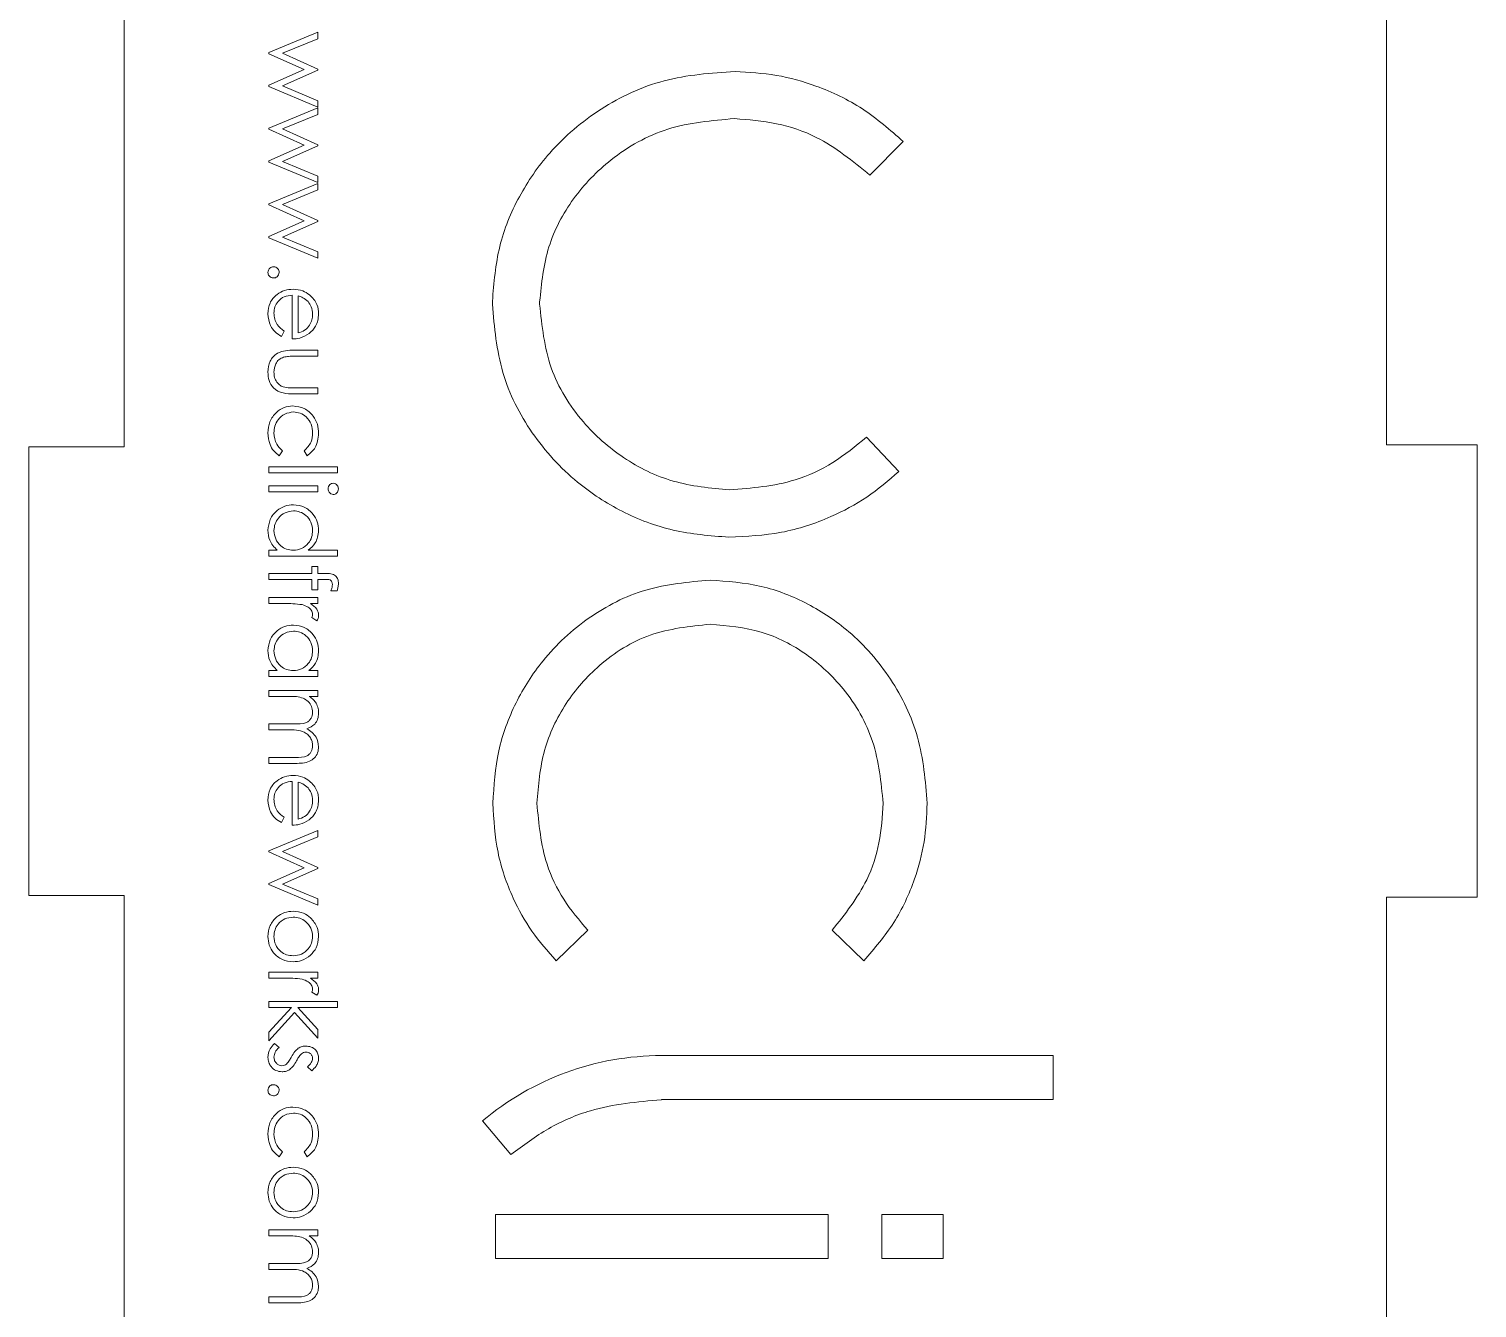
# Model space of a CAD drawing. Header units: millimetres. Extents: x 6 to 1202, y -202 to 956.
# Drawn here: x 641.6 to 721.6, y 206.7 to 277.4 of the extents above; entities that cross this region are included whole.
import ezdxf

# ---------------------------------------------------------------- set-up
doc = ezdxf.new("R2010")
doc.units = ezdxf.units.MM

msp = doc.modelspace()

# ---------------------------------------------------------------- linework, layer by layer
at = {"color": 7, "linetype": 'Continuous', "lineweight": 15}
for p, q in [((646.83, 279.519), (646.83, 254.319)), ((716.58, 279.419), (716.58, 254.419)), ((654.83, 276.106), (657.536, 277.227)), ((657.536, 276.87), (655.589, 276.064)), ((657.536, 277.227), (657.536, 276.87)), ((654.83, 276.044), (654.83, 276.106)), ((656.777, 275.161), (654.83, 276.044)), ((655.589, 276.064), (657.536, 275.18)), ((654.83, 274.296), (656.777, 275.161)), ((657.536, 275.124), (655.589, 274.259)), ((657.536, 275.18), (657.536, 275.124)), ((654.83, 274.227), (654.83, 274.296)), ((657.536, 273.096), (654.83, 274.227)), ((655.589, 274.259), (657.536, 273.445)), ((654.83, 271.927), (657.536, 273.048)), ((657.536, 273.445), (657.536, 273.096)), ((657.536, 273.048), (657.536, 272.691)), ((657.536, 272.691), (655.589, 271.885)), ((654.83, 271.865), (654.83, 271.927)), ((656.777, 270.982), (654.83, 271.865)), ((655.589, 271.885), (657.536, 271.001)), ((654.83, 270.117), (656.777, 270.982)), ((657.536, 270.945), (655.589, 270.08)), ((657.536, 271.001), (657.536, 270.945)), ((688.039, 269.332), (689.882, 271.182)), ((654.83, 270.048), (654.83, 270.117)), ((657.536, 268.917), (654.83, 270.048)), ((655.589, 270.08), (657.536, 269.266)), ((654.83, 267.748), (657.536, 268.869)), ((657.536, 269.266), (657.536, 268.917)), ((657.536, 268.869), (657.536, 268.512)), ((657.536, 268.512), (655.589, 267.706)), ((654.83, 267.686), (654.83, 267.748)), ((656.777, 266.803), (654.83, 267.686)), ((655.589, 267.706), (657.536, 266.822)), ((654.83, 265.938), (656.777, 266.803)), ((657.536, 266.765), (655.589, 265.901)), ((657.536, 266.822), (657.536, 266.765)), ((654.83, 265.869), (654.83, 265.938)), ((657.536, 264.738), (654.83, 265.869)), ((655.589, 265.901), (657.536, 265.087)), ((657.536, 265.087), (657.536, 264.738)), ((656.112, 260.274), (656.112, 262.696)), ((656.444, 262.661), (656.444, 260.606)), ((655.684, 260.711), (655.529, 260.416)), ((656.243, 259.656), (657.536, 259.656)), ((657.536, 259.324), (656.281, 259.324)), ((657.536, 259.656), (657.536, 259.324)), ((657.536, 257.234), (656.219, 257.234)), ((656.281, 257.567), (657.536, 257.567)), ((657.536, 257.567), (657.536, 257.234)), ((689.639, 252.951), (687.846, 254.849)), ((716.58, 254.419), (721.58, 254.419)), ((721.58, 254.419), (721.58, 229.419)), ((641.58, 229.519), (641.58, 254.319)), ((646.83, 254.319), (641.58, 254.319)), ((655.589, 254.093), (655.407, 253.815)), ((656.949, 253.815), (656.777, 254.093)), ((654.83, 253.198), (658.629, 253.198)), ((654.83, 252.865), (654.83, 253.198)), ((658.629, 252.865), (654.83, 252.865)), ((658.629, 253.198), (658.629, 252.865)), ((654.83, 252.153), (657.536, 252.153)), ((654.83, 251.82), (654.83, 252.153)), ((657.536, 252.153), (657.536, 251.82)), ((657.536, 251.82), (654.83, 251.82)), ((654.83, 248.591), (655.298, 248.591)), ((654.83, 248.259), (654.83, 248.591)), ((658.629, 248.259), (654.83, 248.259)), ((657.013, 248.591), (658.629, 248.591)), ((658.629, 248.591), (658.629, 248.259)), ((654.83, 247.309), (657.204, 247.309)), ((654.83, 246.977), (654.83, 247.309)), ((657.204, 247.689), (657.536, 247.689)), ((657.204, 247.309), (657.204, 247.689)), ((657.536, 247.689), (657.536, 247.309)), ((657.536, 247.309), (657.969, 247.309)), ((657.204, 246.975), (654.83, 246.977)), ((657.204, 246.407), (657.204, 246.975)), ((657.536, 246.407), (657.204, 246.407)), ((657.536, 246.974), (657.536, 246.407)), ((657.912, 246.974), (657.536, 246.974)), ((654.83, 245.979), (657.536, 245.979)), ((654.83, 245.647), (654.83, 245.979)), ((655.739, 245.647), (654.83, 245.647)), ((657.536, 245.647), (657.138, 245.647)), ((657.536, 245.979), (657.536, 245.647)), ((658.606, 246.359), (658.261, 246.359)), ((657.491, 244.697), (657.203, 244.88)), ((654.83, 241.943), (655.298, 241.943)), ((654.83, 241.61), (654.83, 241.943)), ((657.536, 241.61), (654.83, 241.61)), ((657.036, 241.943), (657.536, 241.943)), ((657.536, 241.943), (657.536, 241.61)), ((654.83, 240.85), (657.536, 240.85)), ((654.83, 240.518), (654.83, 240.85)), ((657.536, 240.85), (657.536, 240.518)), ((655.969, 240.518), (654.83, 240.518)), ((657.536, 240.518), (657.066, 240.518)), ((654.83, 238.998), (656.206, 238.998)), ((654.83, 238.666), (654.83, 238.998)), ((655.882, 238.666), (654.83, 238.666)), ((654.83, 237.146), (656.297, 237.146)), ((654.83, 236.814), (654.83, 237.146)), ((656.296, 236.814), (654.83, 236.814)), ((656.112, 233.395), (656.112, 235.817)), ((656.444, 235.782), (656.444, 233.727)), ((655.684, 233.832), (655.529, 233.537)), ((654.83, 231.988), (657.536, 233.11)), ((657.536, 233.11), (657.536, 232.753)), ((657.536, 232.753), (655.589, 231.946)), ((654.83, 231.927), (654.83, 231.988)), ((656.777, 231.044), (654.83, 231.927)), ((655.589, 231.946), (657.536, 231.062)), ((654.83, 230.179), (656.777, 231.044)), ((657.536, 231.006), (655.589, 230.142)), ((657.536, 231.062), (657.536, 231.006)), ((654.83, 230.11), (654.83, 230.179)), ((657.536, 228.978), (654.83, 230.11)), ((655.589, 230.142), (657.536, 229.328)), ((646.83, 229.519), (641.58, 229.519)), ((646.83, 204.319), (646.83, 229.519)), ((657.536, 229.328), (657.536, 228.978)), ((721.58, 229.419), (716.58, 229.419)), ((716.58, 229.419), (716.58, 204.419)), ((670.707, 225.897), (672.454, 227.592)), ((685.953, 227.59), (687.701, 225.895)), ((654.83, 225.274), (657.536, 225.274)), ((654.83, 224.941), (654.83, 225.274)), ((655.739, 224.941), (654.83, 224.941)), ((657.536, 224.941), (657.138, 224.941)), ((657.536, 225.274), (657.536, 224.941)), ((657.491, 223.992), (657.203, 224.174)), ((654.83, 223.659), (658.629, 223.659)), ((654.83, 223.327), (654.83, 223.659)), ((656.077, 223.327), (654.83, 223.327)), ((654.83, 221.952), (656.077, 223.327)), ((656.432, 223.327), (657.536, 222.095)), ((658.629, 223.327), (656.432, 223.327)), ((658.629, 223.659), (658.629, 223.327)), ((656.254, 223.046), (654.83, 221.475)), ((657.536, 221.617), (656.254, 223.046)), ((654.83, 221.475), (654.83, 221.952)), ((657.536, 222.095), (657.536, 221.617)), ((655.149, 221.332), (655.399, 221.112)), ((657.199, 219.813), (656.967, 220.038)), ((698.163, 220.66), (676.523, 220.66)), ((698.163, 218.225), (698.163, 220.66)), ((676.514, 218.224), (676.523, 218.224)), ((676.523, 218.224), (676.523, 218.225)), ((676.523, 218.225), (698.163, 218.225)), ((666.636, 217.048), (668.206, 215.188)), ((655.589, 215.342), (655.407, 215.064)), ((656.949, 215.064), (656.777, 215.342)), ((685.723, 211.87), (667.348, 211.87)), ((667.348, 211.87), (667.348, 209.436)), ((685.723, 209.436), (685.723, 211.87)), ((692.079, 211.87), (688.697, 211.87)), ((688.697, 211.87), (688.697, 209.436)), ((692.079, 209.436), (692.079, 211.87)), ((654.83, 211.027), (657.536, 211.027)), ((654.83, 210.695), (654.83, 211.027)), ((655.969, 210.695), (654.83, 210.695)), ((657.536, 210.695), (657.066, 210.695)), ((657.536, 211.027), (657.536, 210.695)), ((654.83, 209.175), (656.206, 209.175)), ((654.83, 208.843), (654.83, 209.175)), ((655.882, 208.843), (654.83, 208.843)), ((667.348, 209.436), (685.723, 209.436)), ((688.697, 209.436), (692.079, 209.436)), ((654.83, 207.323), (656.297, 207.323)), ((654.83, 206.991), (654.83, 207.323)), ((656.296, 206.991), (654.83, 206.991))]:
    msp.add_line(p, q, dxfattribs=at)
msp.add_arc((676.523, 205.319), 15.341, 90, 130.1287, dxfattribs=at)
for points, knots in [([(680.586, 275.065), (679.26, 274.971), (676.659, 274.788), (673.114, 273.13), (670.417, 270.845), (668.578, 268.184), (667.433, 265.387), (667.266, 263.382), (667.182, 262.364)], [0, 0, 0, 0, 0.193539, 0.379804, 0.56275, 0.706168, 0.85099, 1, 1, 1, 1]), ([(689.882, 271.182), (689.156, 271.821), (687.711, 273.093), (685.27, 274.25), (682.875, 274.926), (681.353, 275.018), (680.586, 275.065)], [0, 0, 0, 0, 0.280077, 0.557573, 0.777021, 1, 1, 1, 1]), ([(669.793, 262.33), (669.899, 263.357), (670.108, 265.383), (671.562, 268.106), (673.781, 270.413), (676.857, 272.141), (679.303, 272.348), (680.551, 272.453)], [0, 0, 0, 0, 0.188091, 0.370989, 0.55359, 0.772134, 1, 1, 1, 1]), ([(680.551, 272.453), (681.335, 272.394), (682.887, 272.275), (685.547, 271.367), (687.094, 270.104), (688.039, 269.332)], [0, 0, 0, 0, 0.283695, 0.562371, 1, 1, 1, 1]), ([(654.782, 263.954), (654.788, 263.999), (654.799, 264.09), (654.883, 264.191), (654.984, 264.253), (655.055, 264.259), (655.091, 264.263)], [0, 0, 0, 0, 0.2795758, 0.5591742, 0.7795746, 1, 1, 1, 1]), ([(655.091, 264.263), (655.136, 264.257), (655.227, 264.246), (655.328, 264.163), (655.39, 264.061), (655.396, 263.99), (655.399, 263.954)], [0, 0, 0, 0, 0.279572, 0.559316, 0.779566, 1, 1, 1, 1]), ([(655.091, 263.645), (655.045, 263.651), (654.954, 263.661), (654.854, 263.746), (654.792, 263.847), (654.785, 263.918), (654.782, 263.954)], [0, 0, 0, 0, 0.27946, 0.559349, 0.779697, 1, 1, 1, 1]), ([(655.399, 263.954), (655.394, 263.908), (655.384, 263.817), (655.299, 263.717), (655.198, 263.654), (655.127, 263.648), (655.091, 263.645)], [0, 0, 0, 0, 0.27955, 0.559196, 0.779472, 1, 1, 1, 1]), ([(654.782, 261.666), (654.801, 261.872), (654.837, 262.283), (655.233, 262.726), (655.695, 262.984), (656.015, 263.013), (656.176, 263.028)], [0, 0, 0, 0, 0.2798776, 0.5588521, 0.7794616, 1, 1, 1, 1]), ([(656.112, 262.696), (655.965, 262.678), (655.672, 262.644), (655.34, 262.382), (655.143, 262.054), (655.124, 261.823), (655.114, 261.708)], [0, 0, 0, 0, 0.27997, 0.559367, 0.779533, 1, 1, 1, 1]), ([(656.176, 263.028), (656.359, 263.011), (656.688, 262.982), (656.96, 262.798), (657.079, 262.716)], [0, 0, 0, 0, 0.559427, 1, 1, 1, 1]), ([(656.998, 262.339), (656.906, 262.419), (656.743, 262.564), (656.536, 262.631), (656.444, 262.661)], [0, 0, 0, 0, 0.55878, 1, 1, 1, 1]), ([(657.079, 262.716), (657.243, 262.55), (657.536, 262.253), (657.569, 261.84), (657.584, 261.658)], [0, 0, 0, 0, 0.558572, 1, 1, 1, 1]), ([(655.529, 260.416), (655.407, 260.492), (655.162, 260.642), (654.847, 261.068), (654.807, 261.44), (654.782, 261.666)], [0, 0, 0, 0, 0.280908, 0.561404, 1, 1, 1, 1]), ([(655.114, 261.708), (655.124, 261.596), (655.143, 261.372), (655.304, 260.992), (655.54, 260.818), (655.684, 260.711)], [0, 0, 0, 0, 0.280522, 0.560959, 1, 1, 1, 1]), ([(656.444, 260.606), (656.572, 260.647), (656.828, 260.728), (657.086, 261.012), (657.227, 261.327), (657.243, 261.537), (657.251, 261.641)], [0, 0, 0, 0, 0.2801437, 0.5591713, 0.779567, 1, 1, 1, 1]), ([(657.251, 261.641), (657.239, 261.785), (657.217, 262.041), (657.065, 262.248), (656.998, 262.339)], [0, 0, 0, 0, 0.559435, 1, 1, 1, 1]), ([(657.584, 261.658), (657.556, 261.418), (657.506, 260.987), (657.19, 260.696), (657.051, 260.568)], [0, 0, 0, 0, 0.558938, 1, 1, 1, 1]), ([(667.182, 262.364), (667.181, 262.333), (667.181, 262.278), (667.181, 262.222), (667.181, 262.198)], [0, 0, 0, 0, 0.560301, 1, 1, 1, 1]), ([(667.181, 262.198), (667.294, 260.92), (667.517, 258.4), (669.251, 254.99), (671.602, 252.41), (674.321, 250.652), (677.173, 249.558), (679.211, 249.398), (680.248, 249.316)], [0, 0, 0, 0, 0.188209, 0.371263, 0.553784, 0.698871, 0.846861, 1, 1, 1, 1]), ([(669.793, 262.198), (669.793, 262.223), (669.793, 262.267), (669.793, 262.311), (669.793, 262.33)], [0, 0, 0, 0, 0.559803, 1, 1, 1, 1]), ([(680.282, 251.928), (679.229, 252.029), (677.163, 252.227), (674.366, 253.601), (671.983, 255.707), (670.167, 258.639), (669.918, 261.002), (669.793, 262.198)], [0, 0, 0, 0, 0.194485, 0.381493, 0.564832, 0.779676, 1, 1, 1, 1]), ([(657.051, 260.568), (656.888, 260.472), (656.597, 260.299), (656.26, 260.281), (656.112, 260.274)], [0, 0, 0, 0, 0.558898, 1, 1, 1, 1]), ([(654.782, 258.443), (654.798, 258.649), (654.831, 259.06), (655.372, 259.635), (655.912, 259.648), (656.243, 259.656)], [0, 0, 0, 0, 0.2809703, 0.5597814, 1, 1, 1, 1]), ([(655.648, 259.271), (655.557, 259.23), (655.376, 259.148), (655.159, 258.85), (655.131, 258.596), (655.114, 258.44)], [0, 0, 0, 0, 0.2801, 0.560547, 1, 1, 1, 1]), ([(656.281, 259.324), (656.162, 259.324), (655.949, 259.325), (655.74, 259.287), (655.648, 259.271)], [0, 0, 0, 0, 0.5603755, 1, 1, 1, 1]), ([(656.219, 257.234), (656.016, 257.237), (655.614, 257.243), (655.086, 257.504), (654.812, 257.967), (654.792, 258.284), (654.782, 258.443)], [0, 0, 0, 0, 0.281501, 0.559645, 0.779299, 1, 1, 1, 1]), ([(655.114, 258.44), (655.12, 258.344), (655.131, 258.151), (655.247, 257.905), (655.415, 257.718), (655.553, 257.654), (655.621, 257.622)], [0, 0, 0, 0, 0.280266, 0.559995, 0.780076, 1, 1, 1, 1]), ([(655.621, 257.622), (655.743, 257.601), (655.962, 257.565), (656.183, 257.566), (656.281, 257.567)], [0, 0, 0, 0, 0.5593744, 1, 1, 1, 1]), ([(654.782, 255.082), (654.801, 255.294), (654.84, 255.719), (655.199, 256.211), (655.661, 256.521), (655.994, 256.553), (656.161, 256.569)], [0, 0, 0, 0, 0.28008, 0.559643, 0.779819, 1, 1, 1, 1]), ([(656.19, 256.237), (656.026, 256.214), (655.696, 256.167), (655.337, 255.85), (655.144, 255.466), (655.124, 255.206), (655.114, 255.076)], [0, 0, 0, 0, 0.279331, 0.558788, 0.779275, 1, 1, 1, 1]), ([(656.161, 256.569), (656.377, 256.54), (656.811, 256.482), (657.285, 256.068), (657.544, 255.566), (657.571, 255.225), (657.584, 255.054)], [0, 0, 0, 0, 0.27938, 0.558785, 0.779282, 1, 1, 1, 1]), ([(657.251, 255.079), (657.237, 255.243), (657.207, 255.572), (656.933, 255.955), (656.578, 256.199), (656.32, 256.224), (656.19, 256.237)], [0, 0, 0, 0, 0.280137, 0.559768, 0.779893, 1, 1, 1, 1]), ([(655.407, 253.815), (655.299, 253.901), (655.083, 254.073), (654.834, 254.511), (654.802, 254.865), (654.782, 255.082)], [0, 0, 0, 0, 0.2801979, 0.5605929, 1, 1, 1, 1]), ([(655.114, 255.076), (655.141, 254.861), (655.187, 254.475), (655.466, 254.21), (655.589, 254.093)], [0, 0, 0, 0, 0.558785, 1, 1, 1, 1]), ([(656.777, 254.093), (656.931, 254.247), (657.208, 254.523), (657.238, 254.908), (657.251, 255.079)], [0, 0, 0, 0, 0.558447, 1, 1, 1, 1]), ([(657.584, 255.054), (657.553, 254.774), (657.498, 254.274), (657.117, 253.955), (656.949, 253.815)], [0, 0, 0, 0, 0.560653, 1, 1, 1, 1]), ([(687.846, 254.849), (687.249, 254.354), (686.059, 253.369), (683.508, 252.192), (681.509, 252.028), (680.282, 251.928)], [0, 0, 0, 0, 0.280056, 0.557898, 1, 1, 1, 1]), ([(680.248, 249.316), (681.223, 249.362), (683.157, 249.453), (685.726, 250.307), (687.913, 251.472), (689.062, 252.456), (689.639, 252.951)], [0, 0, 0, 0, 0.282962, 0.561139, 0.779482, 1, 1, 1, 1]), ([(658.106, 251.988), (658.111, 252.032), (658.12, 252.118), (658.194, 252.218), (658.287, 252.284), (658.356, 252.292), (658.39, 252.295)], [0, 0, 0, 0, 0.279786, 0.559712, 0.779924, 1, 1, 1, 1]), ([(658.39, 252.295), (658.433, 252.289), (658.521, 252.277), (658.613, 252.19), (658.668, 252.091), (658.673, 252.022), (658.676, 251.988)], [0, 0, 0, 0, 0.279293, 0.558908, 0.779477, 1, 1, 1, 1]), ([(658.39, 251.678), (658.346, 251.684), (658.259, 251.697), (658.169, 251.786), (658.114, 251.885), (658.109, 251.954), (658.106, 251.988)], [0, 0, 0, 0, 0.279156, 0.558831, 0.779339, 1, 1, 1, 1]), ([(658.676, 251.988), (658.672, 251.944), (658.663, 251.856), (658.588, 251.755), (658.493, 251.689), (658.424, 251.682), (658.39, 251.678)], [0, 0, 0, 0, 0.279904, 0.559865, 0.779916, 1, 1, 1, 1]), ([(654.782, 249.697), (654.806, 249.905), (654.855, 250.321), (655.238, 250.781), (655.7, 251.066), (656.027, 251.094), (656.19, 251.108)], [0, 0, 0, 0, 0.279575, 0.559334, 0.779588, 1, 1, 1, 1]), ([(656.187, 250.776), (656.029, 250.753), (655.712, 250.708), (655.359, 250.417), (655.151, 250.059), (655.127, 249.809), (655.114, 249.685)], [0, 0, 0, 0, 0.279424, 0.559149, 0.779566, 1, 1, 1, 1]), ([(657.251, 249.682), (657.233, 249.841), (657.196, 250.158), (656.914, 250.519), (656.56, 250.735), (656.311, 250.762), (656.187, 250.776)], [0, 0, 0, 0, 0.279758, 0.559288, 0.779718, 1, 1, 1, 1]), ([(656.19, 251.108), (656.398, 251.082), (656.813, 251.031), (657.264, 250.639), (657.542, 250.176), (657.57, 249.849), (657.584, 249.686)], [0, 0, 0, 0, 0.279413, 0.559196, 0.779546, 1, 1, 1, 1]), ([(655.298, 248.591), (655.131, 248.767), (654.833, 249.08), (654.798, 249.508), (654.782, 249.697)], [0, 0, 0, 0, 0.558756, 1, 1, 1, 1]), ([(655.114, 249.685), (655.134, 249.526), (655.172, 249.209), (655.443, 248.839), (655.802, 248.624), (656.052, 248.602), (656.177, 248.591)], [0, 0, 0, 0, 0.27982, 0.559382, 0.779602, 1, 1, 1, 1]), ([(656.177, 248.591), (656.338, 248.609), (656.659, 248.644), (657.012, 248.944), (657.222, 249.304), (657.242, 249.556), (657.251, 249.682)], [0, 0, 0, 0, 0.279659, 0.559204, 0.779479, 1, 1, 1, 1]), ([(657.584, 249.686), (657.551, 249.442), (657.491, 249.003), (657.159, 248.717), (657.013, 248.591)], [0, 0, 0, 0, 0.558436, 1, 1, 1, 1]), ([(657.969, 247.309), (658.065, 247.309), (658.256, 247.309), (658.52, 247.211), (658.658, 246.991), (658.67, 246.84), (658.676, 246.764)], [0, 0, 0, 0, 0.281845, 0.559452, 0.779293, 1, 1, 1, 1]), ([(658.344, 246.696), (658.339, 246.747), (658.333, 246.824), (658.277, 246.911), (658.152, 247.003), (658.019, 246.987), (657.912, 246.974)], [0, 0, 0, 0, 0.249468, 0.374801, 0.499243, 1, 1, 1, 1]), ([(658.261, 246.359), (658.285, 246.42), (658.329, 246.529), (658.339, 246.645), (658.344, 246.696)], [0, 0, 0, 0, 0.560204, 1, 1, 1, 1]), ([(658.676, 246.764), (658.671, 246.687), (658.661, 246.55), (658.623, 246.417), (658.606, 246.359)], [0, 0, 0, 0, 0.559674, 1, 1, 1, 1]), ([(679.205, 246.942), (678.002, 246.835), (675.632, 246.624), (672.433, 244.979), (670.023, 242.754), (668.395, 240.186), (667.395, 237.497), (667.269, 235.58), (667.205, 234.606)], [0, 0, 0, 0, 0.188499, 0.371572, 0.554013, 0.699017, 0.846923, 1, 1, 1, 1]), ([(691.205, 234.606), (691.101, 235.84), (690.899, 238.262), (689.31, 241.545), (687.148, 244.031), (684.646, 245.712), (682.025, 246.745), (680.154, 246.875), (679.205, 246.942)], [0, 0, 0, 0, 0.193537, 0.379803, 0.562751, 0.70617, 0.850991, 1, 1, 1, 1]), ([(656.668, 245.587), (656.496, 245.609), (656.187, 245.648), (655.876, 245.647), (655.739, 245.647)], [0, 0, 0, 0, 0.559636, 1, 1, 1, 1]), ([(657.138, 245.647), (657.265, 245.554), (657.442, 245.424), (657.567, 245.17), (657.578, 245.047), (657.584, 244.986)], [0, 0, 0, 0, 0.558791, 0.779487, 1, 1, 1, 1]), ([(657.251, 245.049), (657.234, 245.128), (657.2, 245.285), (656.982, 245.487), (656.787, 245.549), (656.668, 245.587)], [0, 0, 0, 0, 0.278333, 0.558778, 1, 1, 1, 1]), ([(657.203, 244.88), (657.217, 244.91), (657.243, 244.964), (657.249, 245.023), (657.251, 245.049)], [0, 0, 0, 0, 0.560374, 1, 1, 1, 1]), ([(657.584, 244.986), (657.577, 244.929), (657.565, 244.826), (657.514, 244.737), (657.491, 244.697)], [0, 0, 0, 0, 0.559233, 1, 1, 1, 1]), ([(654.782, 243.048), (654.806, 243.256), (654.855, 243.673), (655.238, 244.133), (655.7, 244.417), (656.027, 244.446), (656.19, 244.46)], [0, 0, 0, 0, 0.279575, 0.559334, 0.779588, 1, 1, 1, 1]), ([(656.187, 244.127), (656.029, 244.105), (655.712, 244.06), (655.359, 243.768), (655.151, 243.41), (655.127, 243.161), (655.114, 243.036)], [0, 0, 0, 0, 0.27943, 0.559147, 0.779582, 1, 1, 1, 1]), ([(657.251, 243.033), (657.233, 243.192), (657.196, 243.509), (656.914, 243.87), (656.56, 244.087), (656.311, 244.114), (656.187, 244.127)], [0, 0, 0, 0, 0.279774, 0.559288, 0.779717, 1, 1, 1, 1]), ([(656.19, 244.46), (656.398, 244.434), (656.813, 244.382), (657.264, 243.99), (657.542, 243.527), (657.57, 243.201), (657.584, 243.038)], [0, 0, 0, 0, 0.279412, 0.559185, 0.779547, 1, 1, 1, 1]), ([(669.639, 234.606), (669.722, 235.596), (669.883, 237.537), (671.148, 240.178), (673.109, 242.431), (675.857, 244.153), (678.079, 244.388), (679.205, 244.507)], [0, 0, 0, 0, 0.194414, 0.38132, 0.564572, 0.779389, 1, 1, 1, 1]), ([(679.205, 244.507), (680.163, 244.421), (682.053, 244.252), (684.609, 242.93), (686.786, 240.89), (688.434, 238.044), (688.657, 235.768), (688.771, 234.606)], [0, 0, 0, 0, 0.188093, 0.370988, 0.553587, 0.772129, 1, 1, 1, 1]), ([(655.298, 241.943), (655.131, 242.118), (654.833, 242.432), (654.798, 242.86), (654.782, 243.048)], [0, 0, 0, 0, 0.558756, 1, 1, 1, 1]), ([(655.114, 243.036), (655.134, 242.878), (655.172, 242.56), (655.443, 242.191), (655.802, 241.975), (656.052, 241.954), (656.177, 241.943)], [0, 0, 0, 0, 0.279833, 0.55939, 0.779606, 1, 1, 1, 1]), ([(656.177, 241.943), (656.338, 241.96), (656.659, 241.996), (657.012, 242.295), (657.222, 242.656), (657.242, 242.907), (657.251, 243.033)], [0, 0, 0, 0, 0.279659, 0.559204, 0.779479, 1, 1, 1, 1]), ([(657.584, 243.038), (657.556, 242.794), (657.507, 242.357), (657.18, 242.069), (657.036, 241.943)], [0, 0, 0, 0, 0.559052, 1, 1, 1, 1]), ([(657.251, 239.642), (657.238, 239.751), (657.21, 239.97), (657.013, 240.245), (656.608, 240.512), (656.232, 240.516), (655.969, 240.518)], [0, 0, 0, 0, 0.1865413, 0.3733427, 0.56013, 1, 1, 1, 1]), ([(657.066, 240.518), (657.147, 240.458), (657.292, 240.351), (657.4, 240.206), (657.447, 240.143)], [0, 0, 0, 0, 0.560122, 1, 1, 1, 1]), ([(657.447, 240.143), (657.491, 240.043), (657.569, 239.864), (657.579, 239.67), (657.584, 239.585)], [0, 0, 0, 0, 0.55973, 1, 1, 1, 1]), ([(656.206, 238.998), (656.449, 238.988), (656.753, 238.976), (657.059, 239.161), (657.212, 239.346), (657.236, 239.524), (657.251, 239.642)], [0, 0, 0, 0, 0.500539, 0.625894, 0.751365, 1, 1, 1, 1]), ([(657.584, 239.585), (657.573, 239.476), (657.551, 239.26), (657.352, 238.906), (657.09, 238.792), (656.93, 238.723)], [0, 0, 0, 0, 0.2808268, 0.5615055, 1, 1, 1, 1]), ([(657.251, 237.788), (657.246, 237.865), (657.234, 238.019), (657.132, 238.231), (656.985, 238.41), (656.597, 238.671), (656.2, 238.668), (655.882, 238.666)], [0, 0, 0, 0, 0.12532, 0.250672, 0.376091, 0.501514, 1, 1, 1, 1]), ([(656.93, 238.723), (657.029, 238.662), (657.227, 238.539), (657.505, 238.213), (657.554, 237.913), (657.584, 237.73)], [0, 0, 0, 0, 0.281269, 0.562099, 1, 1, 1, 1]), ([(657.584, 237.73), (657.574, 237.618), (657.553, 237.393), (657.365, 237.101), (656.951, 236.822), (656.566, 236.817), (656.296, 236.814)], [0, 0, 0, 0, 0.1868812, 0.3735779, 0.5602663, 1, 1, 1, 1]), ([(656.297, 237.146), (656.528, 237.139), (656.816, 237.129), (657.087, 237.328), (657.22, 237.509), (657.239, 237.677), (657.251, 237.788)], [0, 0, 0, 0, 0.4994453, 0.6249379, 0.7505599, 1, 1, 1, 1]), ([(654.782, 234.787), (654.801, 234.993), (654.837, 235.404), (655.233, 235.847), (655.695, 236.105), (656.015, 236.134), (656.176, 236.149)], [0, 0, 0, 0, 0.2798776, 0.5588521, 0.7794616, 1, 1, 1, 1]), ([(656.176, 236.149), (656.359, 236.132), (656.688, 236.103), (656.96, 235.919), (657.079, 235.837)], [0, 0, 0, 0, 0.559427, 1, 1, 1, 1]), ([(656.112, 235.817), (655.965, 235.799), (655.672, 235.765), (655.34, 235.503), (655.143, 235.175), (655.124, 234.944), (655.114, 234.829)], [0, 0, 0, 0, 0.27996, 0.559354, 0.779534, 1, 1, 1, 1]), ([(656.998, 235.46), (656.906, 235.54), (656.743, 235.685), (656.536, 235.752), (656.444, 235.782)], [0, 0, 0, 0, 0.558802, 1, 1, 1, 1]), ([(657.251, 234.762), (657.239, 234.906), (657.217, 235.162), (657.065, 235.369), (656.998, 235.46)], [0, 0, 0, 0, 0.559471, 1, 1, 1, 1]), ([(657.079, 235.837), (657.243, 235.671), (657.536, 235.374), (657.569, 234.961), (657.584, 234.779)], [0, 0, 0, 0, 0.558572, 1, 1, 1, 1]), ([(655.529, 233.537), (655.407, 233.613), (655.162, 233.764), (654.847, 234.189), (654.807, 234.561), (654.782, 234.787)], [0, 0, 0, 0, 0.280921, 0.561402, 1, 1, 1, 1]), ([(655.114, 234.829), (655.124, 234.717), (655.143, 234.493), (655.304, 234.113), (655.54, 233.939), (655.684, 233.832)], [0, 0, 0, 0, 0.280545, 0.560979, 1, 1, 1, 1]), ([(656.444, 233.727), (656.572, 233.768), (656.828, 233.849), (657.086, 234.133), (657.227, 234.448), (657.243, 234.658), (657.251, 234.762)], [0, 0, 0, 0, 0.280141, 0.559204, 0.779604, 1, 1, 1, 1]), ([(657.584, 234.779), (657.556, 234.539), (657.506, 234.108), (657.19, 233.817), (657.051, 233.689)], [0, 0, 0, 0, 0.558918, 1, 1, 1, 1]), ([(667.205, 234.606), (667.26, 233.697), (667.368, 231.896), (668.195, 229.512), (669.308, 227.488), (670.239, 226.429), (670.707, 225.897)], [0, 0, 0, 0, 0.282914, 0.561075, 0.779434, 1, 1, 1, 1]), ([(672.454, 227.592), (671.985, 228.142), (671.052, 229.239), (669.924, 231.602), (669.748, 233.463), (669.639, 234.606)], [0, 0, 0, 0, 0.280092, 0.557933, 1, 1, 1, 1]), ([(688.771, 234.606), (688.725, 233.875), (688.633, 232.426), (687.819, 229.936), (686.661, 228.48), (685.953, 227.59)], [0, 0, 0, 0, 0.283701, 0.562373, 1, 1, 1, 1]), ([(687.701, 225.895), (688.287, 226.579), (689.454, 227.942), (690.503, 230.23), (691.104, 232.47), (691.171, 233.89), (691.205, 234.606)], [0, 0, 0, 0, 0.280039, 0.557527, 0.776987, 1, 1, 1, 1]), ([(657.051, 233.689), (656.888, 233.593), (656.597, 233.42), (656.26, 233.402), (656.112, 233.395)], [0, 0, 0, 0, 0.55889, 1, 1, 1, 1]), ([(654.782, 227.243), (654.803, 227.451), (654.845, 227.865), (655.229, 228.322), (655.689, 228.601), (656.013, 228.631), (656.176, 228.646)], [0, 0, 0, 0, 0.27978, 0.559176, 0.779591, 1, 1, 1, 1]), ([(656.173, 228.313), (656.017, 228.293), (655.704, 228.254), (655.349, 227.971), (655.148, 227.614), (655.125, 227.368), (655.114, 227.245)], [0, 0, 0, 0, 0.279618, 0.559169, 0.779524, 1, 1, 1, 1]), ([(657.251, 227.245), (657.232, 227.403), (657.194, 227.719), (656.898, 228.066), (656.546, 228.281), (656.298, 228.302), (656.173, 228.313)], [0, 0, 0, 0, 0.2794784, 0.5592515, 0.7795449, 1, 1, 1, 1]), ([(656.176, 228.646), (656.375, 228.626), (656.732, 228.591), (657.012, 228.371), (657.136, 228.275)], [0, 0, 0, 0, 0.559284, 1, 1, 1, 1]), ([(657.136, 228.275), (657.281, 228.107), (657.54, 227.808), (657.571, 227.416), (657.584, 227.243)], [0, 0, 0, 0, 0.558871, 1, 1, 1, 1]), ([(656.176, 225.844), (655.97, 225.869), (655.558, 225.92), (655.096, 226.293), (654.819, 226.756), (654.794, 227.081), (654.782, 227.243)], [0, 0, 0, 0, 0.279521, 0.559383, 0.779501, 1, 1, 1, 1]), ([(655.114, 227.245), (655.132, 227.088), (655.168, 226.774), (655.45, 226.419), (655.804, 226.212), (656.05, 226.188), (656.173, 226.176)], [0, 0, 0, 0, 0.279752, 0.559109, 0.779608, 1, 1, 1, 1]), ([(656.173, 226.176), (656.332, 226.194), (656.648, 226.231), (656.997, 226.523), (657.217, 226.872), (657.24, 227.12), (657.251, 227.245)], [0, 0, 0, 0, 0.279583, 0.559401, 0.779647, 1, 1, 1, 1]), ([(657.584, 227.243), (657.561, 227.024), (657.52, 226.631), (657.255, 226.342), (657.138, 226.215)], [0, 0, 0, 0, 0.559185, 1, 1, 1, 1]), ([(657.138, 226.215), (656.977, 226.095), (656.688, 225.881), (656.332, 225.855), (656.176, 225.844)], [0, 0, 0, 0, 0.559216, 1, 1, 1, 1]), ([(656.668, 224.882), (656.496, 224.904), (656.187, 224.943), (655.876, 224.942), (655.739, 224.941)], [0, 0, 0, 0, 0.559636, 1, 1, 1, 1]), ([(657.251, 224.344), (657.234, 224.422), (657.2, 224.58), (656.982, 224.781), (656.787, 224.844), (656.668, 224.882)], [0, 0, 0, 0, 0.278333, 0.558778, 1, 1, 1, 1]), ([(657.138, 224.941), (657.265, 224.848), (657.442, 224.719), (657.567, 224.464), (657.578, 224.342), (657.584, 224.281)], [0, 0, 0, 0, 0.558791, 0.779487, 1, 1, 1, 1]), ([(657.203, 224.174), (657.217, 224.205), (657.243, 224.259), (657.249, 224.318), (657.251, 224.344)], [0, 0, 0, 0, 0.560374, 1, 1, 1, 1]), ([(657.584, 224.281), (657.577, 224.224), (657.565, 224.121), (657.514, 224.031), (657.491, 223.992)], [0, 0, 0, 0, 0.559233, 1, 1, 1, 1]), ([(654.782, 220.558), (654.804, 220.726), (654.842, 221.027), (655.055, 221.239), (655.149, 221.332)], [0, 0, 0, 0, 0.559285, 1, 1, 1, 1]), ([(655.399, 221.112), (655.314, 221.028), (655.161, 220.878), (655.129, 220.668), (655.114, 220.575)], [0, 0, 0, 0, 0.560861, 1, 1, 1, 1]), ([(656.087, 220.599), (656.142, 220.698), (656.24, 220.874), (656.391, 221.007), (656.457, 221.066)], [0, 0, 0, 0, 0.560692, 1, 1, 1, 1]), ([(656.457, 221.066), (656.53, 221.106), (656.66, 221.178), (656.809, 221.186), (656.874, 221.19)], [0, 0, 0, 0, 0.5595995, 1, 1, 1, 1]), ([(656.887, 220.857), (656.837, 220.851), (656.747, 220.84), (656.674, 220.788), (656.642, 220.765)], [0, 0, 0, 0, 0.559045, 1, 1, 1, 1]), ([(656.874, 221.19), (656.977, 221.18), (657.185, 221.16), (657.422, 220.98), (657.564, 220.75), (657.577, 220.587), (657.584, 220.506)], [0, 0, 0, 0, 0.279933, 0.559437, 0.779614, 1, 1, 1, 1]), ([(657.251, 220.506), (657.245, 220.558), (657.231, 220.664), (657.128, 220.776), (657.011, 220.846), (656.929, 220.854), (656.887, 220.857)], [0, 0, 0, 0, 0.2793003, 0.5590752, 0.7795148, 1, 1, 1, 1]), ([(655.564, 219.765), (655.448, 219.779), (655.215, 219.806), (654.956, 220.021), (654.804, 220.284), (654.789, 220.467), (654.782, 220.558)], [0, 0, 0, 0, 0.279549, 0.559223, 0.779481, 1, 1, 1, 1]), ([(655.114, 220.575), (655.121, 220.508), (655.135, 220.373), (655.249, 220.219), (655.391, 220.115), (655.497, 220.103), (655.55, 220.098)], [0, 0, 0, 0, 0.280005, 0.559745, 0.779969, 1, 1, 1, 1]), ([(655.55, 220.098), (655.603, 220.102), (655.697, 220.111), (655.774, 220.165), (655.808, 220.189)], [0, 0, 0, 0, 0.559584, 1, 1, 1, 1]), ([(655.808, 220.189), (655.869, 220.26), (655.976, 220.387), (656.053, 220.534), (656.087, 220.599)], [0, 0, 0, 0, 0.559091, 1, 1, 1, 1]), ([(656.363, 220.379), (656.306, 220.276), (656.204, 220.094), (656.05, 219.953), (655.983, 219.891)], [0, 0, 0, 0, 0.560648, 1, 1, 1, 1]), ([(656.642, 220.765), (656.581, 220.699), (656.473, 220.581), (656.396, 220.441), (656.363, 220.379)], [0, 0, 0, 0, 0.55905, 1, 1, 1, 1]), ([(656.967, 220.038), (657.048, 220.11), (657.194, 220.237), (657.234, 220.424), (657.251, 220.506)], [0, 0, 0, 0, 0.562065, 1, 1, 1, 1]), ([(657.584, 220.506), (657.575, 220.43), (657.558, 220.277), (657.422, 220.036), (657.283, 219.897), (657.199, 219.813)], [0, 0, 0, 0, 0.279533, 0.559681, 1, 1, 1, 1]), ([(655.983, 219.891), (655.91, 219.85), (655.779, 219.777), (655.63, 219.769), (655.564, 219.765)], [0, 0, 0, 0, 0.5594771, 1, 1, 1, 1]), ([(654.782, 218.744), (654.788, 218.79), (654.799, 218.88), (654.883, 218.981), (654.984, 219.043), (655.055, 219.049), (655.091, 219.053)], [0, 0, 0, 0, 0.279575, 0.559124, 0.779586, 1, 1, 1, 1]), ([(655.091, 218.435), (655.045, 218.441), (654.954, 218.452), (654.854, 218.536), (654.792, 218.637), (654.785, 218.708), (654.782, 218.744)], [0, 0, 0, 0, 0.279475, 0.559379, 0.779685, 1, 1, 1, 1]), ([(655.091, 219.053), (655.136, 219.047), (655.227, 219.037), (655.328, 218.953), (655.39, 218.851), (655.396, 218.78), (655.399, 218.744)], [0, 0, 0, 0, 0.279567, 0.559269, 0.779569, 1, 1, 1, 1]), ([(655.399, 218.744), (655.394, 218.698), (655.384, 218.607), (655.299, 218.507), (655.198, 218.444), (655.127, 218.438), (655.091, 218.435)], [0, 0, 0, 0, 0.27961, 0.559207, 0.779482, 1, 1, 1, 1]), ([(654.782, 216.33), (654.801, 216.543), (654.84, 216.968), (655.199, 217.46), (655.661, 217.77), (655.994, 217.802), (656.161, 217.818)], [0, 0, 0, 0, 0.28008, 0.559645, 0.77982, 1, 1, 1, 1]), ([(656.161, 217.818), (656.377, 217.789), (656.811, 217.731), (657.285, 217.316), (657.544, 216.814), (657.571, 216.473), (657.584, 216.303)], [0, 0, 0, 0, 0.279383, 0.558782, 0.77928, 1, 1, 1, 1]), ([(668.206, 215.188), (668.883, 215.693), (670.233, 216.701), (673.026, 217.909), (675.19, 218.105), (676.514, 218.224)], [0, 0, 0, 0, 0.280888, 0.560128, 1, 1, 1, 1]), ([(656.19, 217.486), (656.026, 217.462), (655.696, 217.416), (655.337, 217.098), (655.144, 216.714), (655.124, 216.455), (655.114, 216.325)], [0, 0, 0, 0, 0.2793327, 0.5587753, 0.7792599, 1, 1, 1, 1]), ([(657.251, 216.327), (657.237, 216.492), (657.207, 216.821), (656.933, 217.203), (656.578, 217.448), (656.32, 217.473), (656.19, 217.486)], [0, 0, 0, 0, 0.280137, 0.559768, 0.779893, 1, 1, 1, 1]), ([(655.407, 215.064), (655.299, 215.15), (655.083, 215.322), (654.834, 215.76), (654.802, 216.114), (654.782, 216.33)], [0, 0, 0, 0, 0.2801979, 0.5605929, 1, 1, 1, 1]), ([(655.114, 216.325), (655.141, 216.11), (655.187, 215.724), (655.466, 215.459), (655.589, 215.342)], [0, 0, 0, 0, 0.558797, 1, 1, 1, 1]), ([(656.777, 215.342), (656.931, 215.496), (657.208, 215.771), (657.238, 216.157), (657.251, 216.327)], [0, 0, 0, 0, 0.558447, 1, 1, 1, 1]), ([(657.584, 216.303), (657.553, 216.023), (657.498, 215.523), (657.117, 215.204), (656.949, 215.064)], [0, 0, 0, 0, 0.56067, 1, 1, 1, 1]), ([(654.782, 213.091), (654.803, 213.299), (654.845, 213.714), (655.229, 214.17), (655.689, 214.449), (656.013, 214.479), (656.176, 214.494)], [0, 0, 0, 0, 0.279767, 0.559175, 0.77959, 1, 1, 1, 1]), ([(656.176, 214.494), (656.375, 214.474), (656.732, 214.439), (657.012, 214.22), (657.136, 214.123)], [0, 0, 0, 0, 0.559284, 1, 1, 1, 1]), ([(656.173, 214.161), (656.017, 214.142), (655.704, 214.102), (655.349, 213.819), (655.148, 213.462), (655.125, 213.216), (655.114, 213.093)], [0, 0, 0, 0, 0.27962, 0.55917, 0.779507, 1, 1, 1, 1]), ([(657.251, 213.093), (657.232, 213.251), (657.194, 213.568), (656.898, 213.914), (656.546, 214.129), (656.298, 214.151), (656.173, 214.161)], [0, 0, 0, 0, 0.279491, 0.559259, 0.779549, 1, 1, 1, 1]), ([(657.136, 214.123), (657.281, 213.956), (657.54, 213.656), (657.571, 213.264), (657.584, 213.091)], [0, 0, 0, 0, 0.558894, 1, 1, 1, 1]), ([(656.176, 211.692), (655.97, 211.717), (655.558, 211.768), (655.096, 212.141), (654.819, 212.605), (654.794, 212.929), (654.782, 213.091)], [0, 0, 0, 0, 0.27952, 0.559373, 0.779502, 1, 1, 1, 1]), ([(655.114, 213.093), (655.132, 212.936), (655.168, 212.622), (655.45, 212.267), (655.804, 212.06), (656.05, 212.036), (656.173, 212.024)], [0, 0, 0, 0, 0.279738, 0.559113, 0.779605, 1, 1, 1, 1]), ([(656.173, 212.024), (656.332, 212.043), (656.648, 212.079), (656.997, 212.372), (657.217, 212.72), (657.24, 212.969), (657.251, 213.093)], [0, 0, 0, 0, 0.279587, 0.559398, 0.779662, 1, 1, 1, 1]), ([(657.584, 213.091), (657.561, 212.872), (657.52, 212.479), (657.255, 212.19), (657.138, 212.063)], [0, 0, 0, 0, 0.559185, 1, 1, 1, 1]), ([(657.138, 212.063), (656.977, 211.943), (656.688, 211.729), (656.332, 211.703), (656.176, 211.692)], [0, 0, 0, 0, 0.559216, 1, 1, 1, 1]), ([(657.251, 209.819), (657.238, 209.928), (657.21, 210.147), (657.013, 210.421), (656.608, 210.689), (656.232, 210.692), (655.969, 210.695)], [0, 0, 0, 0, 0.18654, 0.373354, 0.560131, 1, 1, 1, 1]), ([(657.066, 210.695), (657.147, 210.635), (657.292, 210.528), (657.4, 210.383), (657.447, 210.319)], [0, 0, 0, 0, 0.560138, 1, 1, 1, 1]), ([(656.206, 209.175), (656.449, 209.165), (656.753, 209.152), (657.059, 209.338), (657.212, 209.523), (657.236, 209.701), (657.251, 209.819)], [0, 0, 0, 0, 0.5005376, 0.6258931, 0.7513646, 1, 1, 1, 1]), ([(657.584, 209.761), (657.573, 209.653), (657.551, 209.437), (657.352, 209.083), (657.09, 208.969), (656.93, 208.9)], [0, 0, 0, 0, 0.280802, 0.561504, 1, 1, 1, 1]), ([(657.447, 210.319), (657.491, 210.219), (657.569, 210.041), (657.579, 209.847), (657.584, 209.761)], [0, 0, 0, 0, 0.55973, 1, 1, 1, 1]), ([(657.251, 207.965), (657.246, 208.042), (657.234, 208.196), (657.132, 208.407), (656.985, 208.586), (656.597, 208.848), (656.2, 208.845), (655.882, 208.843)], [0, 0, 0, 0, 0.1253205, 0.2506588, 0.3760903, 0.5015143, 1, 1, 1, 1]), ([(656.93, 208.9), (657.029, 208.838), (657.227, 208.715), (657.505, 208.39), (657.554, 208.09), (657.584, 207.907)], [0, 0, 0, 0, 0.28126, 0.562093, 1, 1, 1, 1]), ([(657.584, 207.907), (657.574, 207.795), (657.553, 207.57), (657.365, 207.278), (656.951, 206.999), (656.566, 206.994), (656.296, 206.991)], [0, 0, 0, 0, 0.186896, 0.373577, 0.560273, 1, 1, 1, 1]), ([(656.297, 207.323), (656.528, 207.315), (656.816, 207.306), (657.087, 207.505), (657.22, 207.686), (657.239, 207.853), (657.251, 207.965)], [0, 0, 0, 0, 0.499444, 0.624923, 0.750562, 1, 1, 1, 1])]:
    msp.add_open_spline(points, degree=3, knots=knots, dxfattribs=at)

doc.saveas('drawing.dxf')
